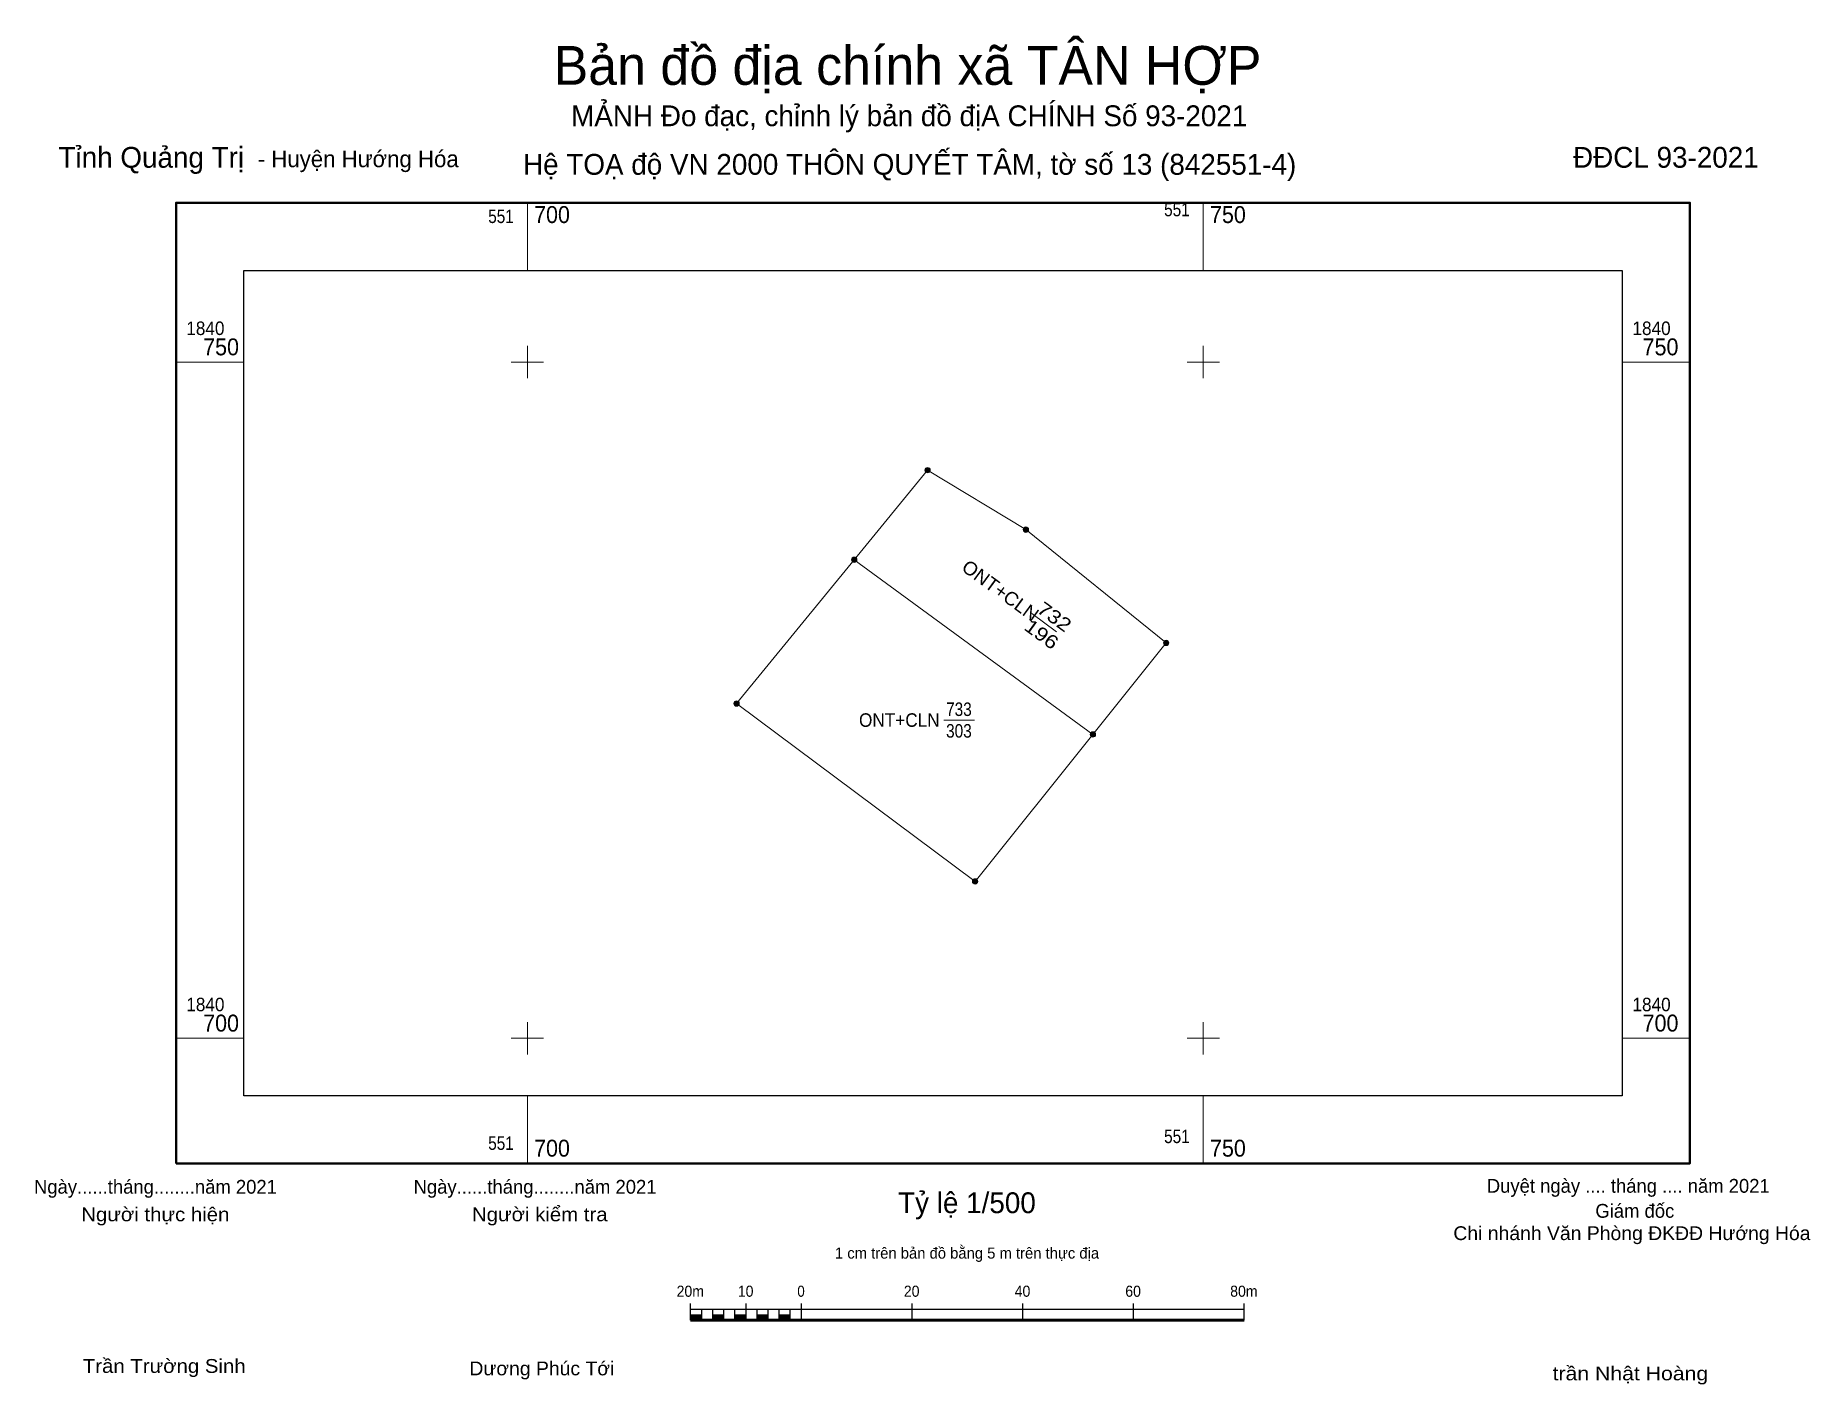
# Model space of a CAD drawing. Header units: metres. Extents: x 551664 to 551795, y 1840674 to 1840774.
import ezdxf
from ezdxf.enums import TextEntityAlignment as Align

# ---------------------------------------------------------------- set-up
doc = ezdxf.new("R2010")
doc.units = ezdxf.units.M
doc.header["$LTSCALE"] = 0.41
for name, color, linetype, lineweight in [('1', 7, 'Continuous', 25), ('10', 7, 'Continuous', 13), ('13', 7, 'Continuous', 13), ('63', 7, 'Continuous', 13)]:
    doc.layers.add(name, color=color, linetype=linetype, lineweight=lineweight)
doc.layers.add('2', color=7, linetype='Continuous')
doc.layers.add('4', color=7, linetype='Continuous')

msp = doc.modelspace()

# ---------------------------------------------------------------- hatches: boundary and pattern name
at = {"layer": '1'}
for points in [[(551712.08, 1840679.15), (551712.9, 1840679.15), (551712.9, 1840679.56), (551712.08, 1840679.56)], [(551713.72, 1840679.15), (551714.54, 1840679.15), (551714.54, 1840679.56), (551713.72, 1840679.56)], [(551715.36, 1840679.15), (551716.18, 1840679.15), (551716.18, 1840679.56), (551715.36, 1840679.56)], [(551717, 1840679.15), (551717.81, 1840679.15), (551717.81, 1840679.56), (551717, 1840679.56)], [(551718.63, 1840679.15), (551719.45, 1840679.15), (551719.45, 1840679.56), (551718.63, 1840679.56)]]:
    msp.add_hatch(color=256, dxfattribs=at).paths.add_polyline_path(points)
at = {"layer": '13'}
for points in [[(551729.8029, 1840742.0082, 1), (551729.4029, 1840742.0082, 1)], [(551737.08, 1840737.61, 1), (551736.68, 1840737.61, 1)], [(551724.3821, 1840735.384, 1), (551723.9821, 1840735.384, 1)], [(551724.3821, 1840735.384, 1), (551723.9821, 1840735.384, 1)], [(551724.3821, 1840735.384, 1), (551723.9821, 1840735.384, 1)], [(551747.4564, 1840729.2329, 1), (551747.0564, 1840729.2329, 1)], [(551747.4564, 1840729.2329, 1), (551747.0564, 1840729.2329, 1)], [(551715.68, 1840724.75, 1), (551715.28, 1840724.75, 1)], [(551742.0321, 1840722.4669, 1), (551741.6321, 1840722.4669, 1)], [(551742.0321, 1840722.4669, 1), (551741.6321, 1840722.4669, 1)], [(551742.0321, 1840722.4669, 1), (551741.6321, 1840722.4669, 1)], [(551733.32, 1840711.6, 1), (551732.92, 1840711.6, 1)]]:
    msp.add_hatch(color=256, dxfattribs=at).paths.add_polyline_path(points)

# ---------------------------------------------------------------- linework, layer by layer
at = {"layer": '1'}
for p, q in [((551712.08, 1840679.15), (551712.08, 1840680.38)), ((551712.08, 1840679.97), (551753.03, 1840679.97)), ((551712.9, 1840679.15), (551712.9, 1840679.97)), ((551713.72, 1840679.15), (551713.72, 1840679.97)), ((551714.54, 1840679.15), (551714.54, 1840679.97)), ((551715.36, 1840679.15), (551715.36, 1840679.97)), ((551716.18, 1840679.15), (551716.18, 1840680.38)), ((551717, 1840679.15), (551717, 1840679.97)), ((551717.81, 1840679.15), (551717.81, 1840679.97)), ((551718.63, 1840679.15), (551718.63, 1840679.97)), ((551719.45, 1840679.15), (551719.45, 1840679.97)), ((551720.27, 1840679.15), (551720.27, 1840680.38)), ((551728.46, 1840679.15), (551728.46, 1840680.38)), ((551736.65, 1840679.15), (551736.65, 1840680.38)), ((551744.84, 1840679.15), (551744.84, 1840680.38)), ((551753.03, 1840679.15), (551753.03, 1840680.38))]:
    msp.add_line(p, q, dxfattribs=at)
at = {"layer": '1', "lineweight": 53}
msp.add_line((551712.08, 1840679.15), (551753.03, 1840679.15), dxfattribs=at)
at = {"layer": '1'}
msp.add_lwpolyline([(551679.02, 1840695.75), (551679.02, 1840756.78), (551781, 1840756.78), (551781, 1840695.75)], close=True, dxfattribs=at)
msp.add_lwpolyline([(551679.02, 1840695.75), (551679.02, 1840756.78), (551781, 1840756.78), (551781, 1840695.75)], close=True, dxfattribs=at)
at = {"layer": '1', "lineweight": 13}
for points in [[(551712.08, 1840679.15), (551712.9, 1840679.15), (551712.9, 1840679.56), (551712.08, 1840679.56)], [(551713.72, 1840679.15), (551714.54, 1840679.15), (551714.54, 1840679.56), (551713.72, 1840679.56)], [(551715.36, 1840679.15), (551716.18, 1840679.15), (551716.18, 1840679.56), (551715.36, 1840679.56)], [(551717, 1840679.15), (551717.81, 1840679.15), (551717.81, 1840679.56), (551717, 1840679.56)], [(551718.63, 1840679.15), (551719.45, 1840679.15), (551719.45, 1840679.56), (551718.63, 1840679.56)]]:
    msp.add_lwpolyline(points, close=True, dxfattribs=at)
at = {"layer": '10'}
for p, q in [((551724.18, 1840735.38), (551741.83, 1840722.47)), ((551741.83, 1840722.47), (551747.26, 1840729.23))]:
    msp.add_line(p, q, dxfattribs=at)
for points in [[(551724.18, 1840735.38), (551729.6, 1840742.01), (551736.88, 1840737.61), (551747.26, 1840729.23)], [(551724.18, 1840735.38), (551715.48, 1840724.75), (551733.12, 1840711.6), (551741.83, 1840722.47)]]:
    msp.add_lwpolyline(points, dxfattribs=at)
at = {"layer": '13'}
for p, q in [((551737.31, 1840731.41), (551739.15, 1840730.06)), ((551730.8, 1840723.53), (551733.08, 1840723.53))]:
    msp.add_line(p, q, dxfattribs=at)
for centre in [(551729.6029, 1840742.0082), (551736.88, 1840737.61), (551724.1821, 1840735.384), (551724.1821, 1840735.384), (551724.1821, 1840735.384), (551747.2564, 1840729.2329), (551747.2564, 1840729.2329), (551715.48, 1840724.75), (551741.8321, 1840722.4669), (551741.8321, 1840722.4669), (551741.8321, 1840722.4669), (551733.12, 1840711.6)]:
    msp.add_circle(centre, 0.2, dxfattribs=at)
at = {"layer": '63'}
for p, q in [((551700, 1840756.78), (551700, 1840761.78)), ((551750, 1840756.78), (551750, 1840761.78)), ((551700, 1840748.8), (551700, 1840751.2)), ((551750, 1840748.8), (551750, 1840751.2)), ((551674.02, 1840750), (551679.02, 1840750)), ((551698.8, 1840750), (551701.2, 1840750)), ((551748.8, 1840750), (551751.2, 1840750)), ((551781, 1840750), (551786, 1840750)), ((551700, 1840698.8), (551700, 1840701.2)), ((551750, 1840698.8), (551750, 1840701.2)), ((551674.02, 1840700), (551679.02, 1840700)), ((551698.8, 1840700), (551701.2, 1840700)), ((551748.8, 1840700), (551751.2, 1840700)), ((551781, 1840700), (551786, 1840700)), ((551700, 1840690.75), (551700, 1840695.75)), ((551750, 1840690.75), (551750, 1840695.75))]:
    msp.add_line(p, q, dxfattribs=at)
at = {"layer": '63', "lineweight": 40}
msp.add_lwpolyline([(551674.02, 1840690.75), (551674.02, 1840761.78), (551786, 1840761.78), (551786, 1840690.75)], close=True, dxfattribs=at)
at = {"layer": '63', "lineweight": 25}
msp.add_lwpolyline([(551679.02, 1840695.75), (551679.02, 1840756.78), (551781, 1840756.78), (551781, 1840695.75)], close=True, dxfattribs=at)

# ---------------------------------------------------------------- texts
at = {"layer": '1'}
for s, height, p in [('Bản đồ địa chính xã TÂN HỢP', 2.87, (551728.125, 1840770.5)), ('MẢNH Đo đạc, chỉnh lý bản đồ địA CHÍNH Số 93-2021', 1.54, (551728.25, 1840767.44)), ('Hệ TOẠ độ VN 2000 THÔN QUYẾT TÂM, tờ số 13 (842551-4)', 1.54, (551728.28, 1840763.85)), ('Duyệt ngày .... tháng .... năm 2021', 1.02, (551781.44, 1840688.58)), ('Ngày......tháng........năm 2021', 1.02, (551672.49, 1840688.51)), ('Ngày......tháng........năm 2021', 1.02, (551700.57, 1840688.51)), ('Tỷ lệ 1/500', 1.54, (551732.52, 1840687.07)), (' Giám đốc', 1.02, (551781.735, 1840686.73)), ('1 cm trên bản đồ bằng 5 m trên thực địa', 0.8188, (551732.525, 1840683.71))]:
    msp.add_text(s, height=height, dxfattribs=at).set_placement(p, align=Align.CENTER)
for s, height, p in [('Tỉnh Quảng Trị ', 1.539, (551665.32, 1840764.37)), ('- Huyện Hướng Hóa', 1.228, (551680.06, 1840764.41))]:
    msp.add_text(s, height=height, dxfattribs=at).set_placement(p)
msp.add_text('ĐĐCL 93-2021', height=1.54, dxfattribs=at).set_placement((551791.09, 1840764.37), align=Align.RIGHT)
for s, height, width, p in [('Người thực hiện', 1.024, 1.1, (551672.48, 1840686.47)), ('Người kiểm tra', 1.024, 1.1, (551700.92, 1840686.47)), ('Chi nhánh Văn Phòng ĐKĐĐ Hướng Hóa', 1.02, 1.05, (551781.71, 1840685.08)), ('20m', 0.8188, 0.95, (551712.055, 1840680.89)), ('10', 0.8188, 0.95, (551716.15, 1840680.89)), ('0', 0.8188, 0.9, (551720.245, 1840680.89)), ('20', 0.8188, 0.95, (551728.43, 1840680.89)), ('40', 0.8188, 0.95, (551736.63, 1840680.89)), ('60', 0.8188, 0.95, (551744.81, 1840680.89)), ('80m', 0.8188, 0.95, (551753.005, 1840680.89)), ('Trần Trường Sinh', 1.024, 1.1, (551673.14, 1840675.26)), ('Dương Phúc Tới', 1.02, 1.05, (551701.075, 1840675.08)), ('trần Nhật Hoàng', 1.02, 1.15, (551781.595, 1840674.71))]:
    msp.add_text(s, height=height, dxfattribs=dict(at, width=width)).set_placement(p, align=Align.CENTER)
at = {"layer": '13', "width": 1.2}
msp.add_text('732', height=1, rotation=323.802, dxfattribs=at).set_placement((551738.6947, 1840730.7635), align=Align.CENTER)
at = {"layer": '13', "width": 0.85}
msp.add_text('733', height=1, dxfattribs=at).set_placement((551731.925, 1840723.83), align=Align.CENTER)
at = {"layer": '2', "width": 1.05}
msp.add_text('ONT+CLN', height=1, rotation=323.802, dxfattribs=at).set_placement((551737.3594, 1840730.7558), align=Align.RIGHT)
at = {"layer": '2', "width": 0.95}
msp.add_text('ONT+CLN', height=1, dxfattribs=at).set_placement((551730.5, 1840723.03), align=Align.RIGHT)
at = {"layer": '4', "width": 1.2}
msp.add_text('196', height=1, rotation=323.802, dxfattribs=at).set_placement((551737.7447, 1840729.4735), align=Align.CENTER)
at = {"layer": '4', "width": 0.85}
msp.add_text('303', height=1, dxfattribs=at).set_placement((551731.925, 1840722.23), align=Align.CENTER)
at = {"layer": '63', "width": 0.85}
for p in [(551699, 1840760.28), (551749, 1840760.78), (551699, 1840691.75), (551749, 1840692.25)]:
    msp.add_text('551', height=1, dxfattribs=at).set_placement(p, align=Align.RIGHT)
at = {"layer": '63', "width": 0.95}
for s, height, p in [('700', 1.25, (551700.5, 1840760.28)), ('750', 1.25, (551750.5, 1840760.28)), ('1840', 1, (551674.77, 1840752)), ('1840', 1, (551781.75, 1840752)), ('750', 1.25, (551676.02, 1840750.5)), ('750', 1.25, (551782.5, 1840750.5)), ('1840', 1, (551674.77, 1840702)), ('1840', 1, (551781.75, 1840702)), ('700', 1.25, (551676.02, 1840700.5)), ('700', 1.25, (551782.5, 1840700.5)), ('700', 1.25, (551700.5, 1840691.25)), ('750', 1.25, (551750.5, 1840691.25))]:
    msp.add_text(s, height=height, dxfattribs=at).set_placement(p)

doc.saveas('drawing.dxf')
